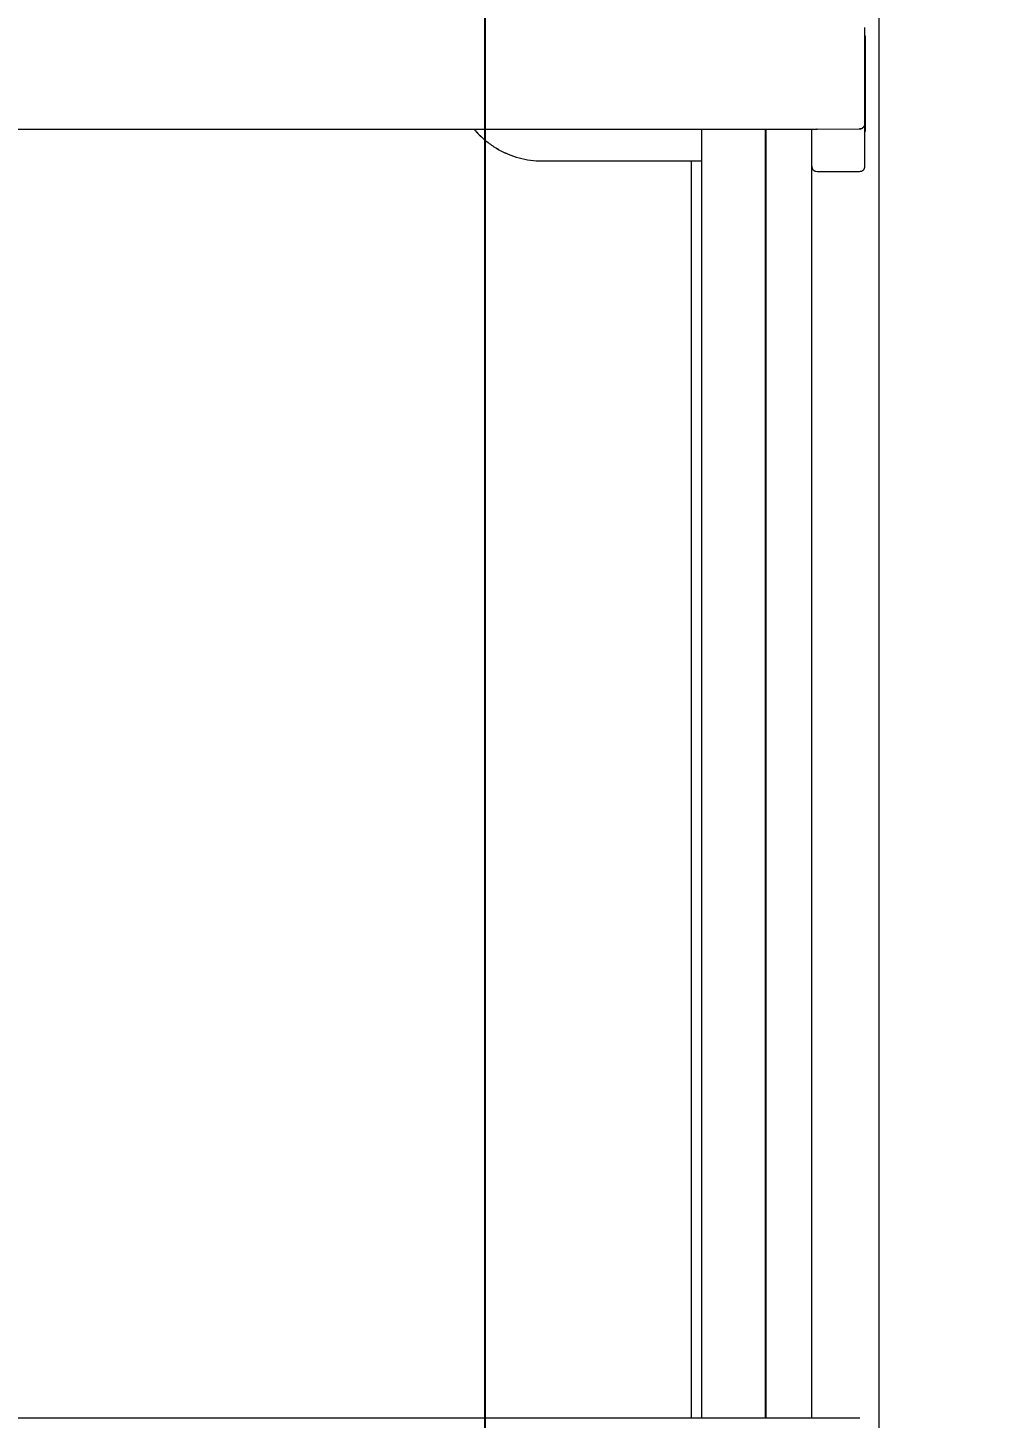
# Model space of a CAD drawing. Extents: x -5598 to 26293, y -3808 to 13850.
# Drawn here: x -702.47 to -675.14, y 2222.23 to 2261.43 of the extents above; entities that cross this region are included whole.
import ezdxf

# ---------------------------------------------------------------- set-up
doc = ezdxf.new("R2010")
doc.units = 0
doc.header["$LTSCALE"] = 100
doc.header["$MEASUREMENT"] = 0
doc.layers.add('AD', color=5, linetype='Continuous', lineweight=9)
doc.layers.add('AK', color=7, linetype='Continuous', lineweight=15)
for name, color, linetype, lineweight, true_color in [('MAKPA ELEKTRIK', 7, 'Continuous', 30, 0x93039a), ('MAKPA GAZ', 7, 'Continuous', 30, 0x046a38), ('MAKPA SIHHI', 7, 'Continuous', 30, 0x428a93)]:
    doc.layers.add(name, color=color, linetype=linetype, lineweight=lineweight, true_color=true_color)
doc.layers.add('OLCU DIS', color=7, linetype='Continuous')
doc.styles.add('MAKPA TESISAT', font='arial.ttf', dxfattribs={"height": 10})
doc.styles.add('olcu', font='romans.shx', dxfattribs={"width": 0.5})
doc.dimstyles.new('1-200', dxfattribs={"dimtxt": 40, "dimasz": 2, "dimexe": 0, "dimexo": 0, "dimgap": 10, "dimtad": 1, "dimdec": 4, "dimrnd": 0.1, "dimzin": 9, "dimdsep": 46, "dimtxsty": 'olcu', "dimblk1": 'SOL', "dimblk2": 'SAG', "dimsah": 1, "dimcen": 0, "dimse1": 1, "dimse2": 1, "dimclre": 13, "dimadec": 0, "dimazin": 0, "dimtfac": 1, "dimtdec": 4, "dimtix": 1, "dimtmove": 2, "dimatfit": 2, "dimldrblk": 'SOL', "dimfxl": 0, "dimtolj": 1, "dimarcsym": 0})
doc.dimstyles.new('MAKPA TESISAT DIM', dxfattribs={"dimscale": 0.7, "dimtxt": 12, "dimasz": 6, "dimexe": 4, "dimexo": 0, "dimgap": 8, "dimtad": 2, "dimtih": 1, "dimtoh": 1, "dimdec": 0, "dimrnd": 5, "dimzin": 0, "dimdsep": 46, "dimtxsty": 'MAKPA TESISAT', "dimblk1": 'OBLIQUE', "dimblk2": 'OBLIQUE', "dimsah": 1, "dimcen": 0, "dimdle": 3, "dimclrd": 256, "dimclre": 256, "dimclrt": 256, "dimadec": 0, "dimazin": 0, "dimtfac": 1, "dimtdec": 0, "dimtix": 1, "dimtofl": 0, "dimtmove": 2, "dimatfit": 3, "dimldrblk": 'OBLIQUE', "dimfxl": 0, "dimtvp": 7, "dimtolj": 1, "dimtzin": 0, "dimarcsym": 0})

# ---------------------------------------------------------------- blocks, each defined once
blk = doc.blocks.new('SOL')
at = {"color": 0}
for p, q in [((0, 30), (0, -6.962)), ((7.582, 0), (-6.967, 0))]:
    blk.add_line(p, q, dxfattribs=at)
blk.add_circle((0, 0), 3, dxfattribs=at)
blk = doc.blocks.new('SAG')
at = {"color": 0}
for p, q in [((0, -30), (0, 6.962)), ((7.582, 0), (-6.967, 0))]:
    blk.add_line(p, q, dxfattribs=at)
blk.add_circle((0, 0), 3, dxfattribs=at)
blk = doc.blocks.new('*D332')
at = {"layer": 'OLCU DIS', "color": 0, "lineweight": -2, "transparency": 16777216}
blk.add_line((21268, -935), (-2968, -935), dxfattribs=at)
at = {"layer": 'OLCU DIS', "color": 0, "lineweight": -2, "transparency": 16777216, "xscale": 2, "yscale": 2, "zscale": 2, "rotation": 180}
blk.add_blockref('SAG', (-2970, -935), dxfattribs=at)
at = {"layer": 'OLCU DIS', "color": 0, "lineweight": -2, "transparency": 16777216, "xscale": 2, "yscale": 2, "zscale": 2}
blk.add_blockref('SOL', (21270, -935), dxfattribs=at)
at = {"layer": 'OLCU DIS', "color": 0, "transparency": 16777216, "insert": (9295.638, -905), "char_height": 40, "attachment_point": 5, "style": 'olcu'}
blk.add_mtext('\\A1;24240', dxfattribs=at)
blk = doc.blocks.new('OVEN TROLLEY')
at = {"layer": 'AD'}
for p, q in [((1.9, -17.923), (1.9, -54.256)), ((3.196, -54.256), (3.196, -17.923)), ((3.204, -17.923), (3.204, -54.256)), ((5.001, -17.923), (5.001, -54.256)), ((5.301, -53.365), (5.301, -17.923)), ((0.4, -53.22), (0.4, -57.118)), ((1.75, -53.07), (0.55, -53.07)), ((9.501, -53.365), (5.001, -53.365)), ((9.501, -53.367), (5.001, -53.367)), ((0.394, -56.894), (0.394, -54.193)), ((0.4, -54.193), (0.394, -54.193)), ((0.4, -54.418), (0.4, -54.193)), ((1.75, -54.256), (0.55, -54.266)), ((1.75, -54.256), (1.752, -54.256)), ((50.448, -54.256), (1.752, -54.256)), ((0.4, -56.894), (0.394, -56.894))]:
    blk.add_line(p, q, dxfattribs=at)
for points, start_tangent, end_tangent in [([(0.55, -53.07), (0.493, -53.081), (0.444, -53.114), (0.411, -53.162), (0.4, -53.22)], (-0.187283, 0), (0, -0.187283)), ([(1.9, -53.22), (1.889, -53.162), (1.856, -53.114), (1.808, -53.081), (1.75, -53.07)], (0, 0.187283), (-0.187283, 0)), ([(11.414, -54.255), (11.269, -54.097), (11.023, -53.882), (10.751, -53.7), (10.458, -53.555), (10.148, -53.45), (9.827, -53.387), (9.501, -53.365)], (-1.121989, 1.332568), (-1.740765, 0)), ([(11.412, -54.255), (11.269, -54.099), (11.023, -53.884), (10.751, -53.702), (10.458, -53.557), (10.148, -53.452), (9.827, -53.388), (9.501, -53.367)], (-1.122027, 1.330173), (-1.738959, 0)), ([(0.4, -54.418), (0.402, -54.397), (0.406, -54.375), (0.414, -54.354), (0.426, -54.333), (0.442, -54.313), (0.463, -54.295), (0.489, -54.28), (0.518, -54.27), (0.55, -54.266)], (0, 0.188765), (0.188758, 0.001647)), ([(0.535, -54.267), (0.524, -54.269), (0.499, -54.276), (0.476, -54.286), (0.457, -54.3), (0.44, -54.315), (0.427, -54.331), (0.417, -54.348), (0.409, -54.366), (0.404, -54.383), (0.401, -54.4), (0.4, -54.408)], (-0.168251, -0.018606), (-0.010797, -0.168773)), ([(0.4, -54.408), (0.4, -54.418)], (-0.00049, -0.007653), (0, -0.007664)), ([(0.55, -54.266), (0.535, -54.267)], (-0.012177, -0.000106), (-0.012124, -0.001341)), ([(1.752, -54.256), (1.75, -54.256)], (-0.001073, 0), (-0.001073, -0.000009)), ([(0.4, -57.118), (0.4, -57.127)], (0, -0.007653), (0.000489, -0.007642))]:
    blk.add_spline(points, degree=3, dxfattribs=dict(at, start_tangent=start_tangent, end_tangent=end_tangent))
at = {"layer": 'AK'}
for p, q in [((0, -7.573), (0, -74.598)), ((0.549, -17.923), (51.65, -17.923))]:
    blk.add_line(p, q, dxfattribs=at)
at = {"layer": 'AK', "start_tangent": (0.002443, -0.00005), "end_tangent": (0.002443, 0)}
blk.add_spline([(0.546, -17.923), (0.549, -17.923)], degree=3, dxfattribs=at)
blk = doc.blocks.new('_OBLIQUE')
at = {"color": 0, "linetype": 'ByBlock', "lineweight": -2}
blk.add_line((-0.5, -0.5), (0.5, 0.5), dxfattribs=at)
blk = doc.blocks.new('*D1005')
at = {"layer": 'MAKPA SIHHI', "lineweight": -2, "transparency": 16777216}
for p, q in [((-749.753, 2197.232), (-749.753, 2517.768)), ((-610, 2515.668), (-752.553, 2515.668)), ((-610, 2199.332), (-752.553, 2199.332))]:
    blk.add_line(p, q, dxfattribs=at)
at = {"layer": 'MAKPA SIHHI', "lineweight": -2, "transparency": 16777216, "xscale": 4.199999999999998, "yscale": 4.199999999999998, "zscale": 4.199999999999998}
for p, rotation in [((-749.753, 2515.668), 90), ((-749.753, 2199.332), 270)]:
    blk.add_blockref('_OBLIQUE', p, dxfattribs=dict(at, rotation=rotation))
at = {"layer": 'MAKPA SIHHI', "transparency": 16777216, "insert": (-766.435, 2357.5), "char_height": 10, "attachment_point": 5, "style": 'MAKPA TESISAT'}
blk.add_mtext('\\A1;315', dxfattribs=at)
blk = doc.blocks.new('*D770')
at = {"layer": 'MAKPA ELEKTRIK', "lineweight": -2, "transparency": 16777216}
for p, q in [((-689.578, 2197.232), (-689.578, 2722.768)), ((-610, 2720.668), (-692.378, 2720.668)), ((-610, 2199.332), (-692.378, 2199.332))]:
    blk.add_line(p, q, dxfattribs=at)
at = {"layer": 'MAKPA ELEKTRIK', "lineweight": -2, "transparency": 16777216, "xscale": 4.199999999999998, "yscale": 4.199999999999998, "zscale": 4.199999999999998}
for p, rotation in [((-689.578, 2720.668), 90), ((-689.578, 2199.332), 270)]:
    blk.add_blockref('_OBLIQUE', p, dxfattribs=dict(at, rotation=rotation))
at = {"layer": 'MAKPA ELEKTRIK', "transparency": 16777216, "insert": (-706.208, 2460), "char_height": 10, "attachment_point": 5, "style": 'MAKPA TESISAT'}
blk.add_mtext('\\A1;520', dxfattribs=at)
blk = doc.blocks.new('*D1068')
at = {"layer": 'MAKPA GAZ', "lineweight": -2, "transparency": 16777216}
for p, q in [((-762.532, 2199.332), (-762.532, 2392.036)), ((-610, 2190), (-610, 2392.036)), ((-607.9, 2389.236), (-764.632, 2389.236))]:
    blk.add_line(p, q, dxfattribs=at)
at = {"layer": 'MAKPA GAZ', "lineweight": -2, "transparency": 16777216, "xscale": 4.199999999999998, "yscale": 4.199999999999998, "zscale": 4.199999999999998, "rotation": 180}
blk.add_blockref('_OBLIQUE', (-762.532, 2389.236), dxfattribs=at)
at = {"layer": 'MAKPA GAZ', "lineweight": -2, "transparency": 16777216, "xscale": 4.199999999999998, "yscale": 4.199999999999998, "zscale": 4.199999999999998}
blk.add_blockref('_OBLIQUE', (-610, 2389.236), dxfattribs=at)
at = {"layer": 'MAKPA GAZ', "transparency": 16777216, "insert": (-686.266, 2399.942), "char_height": 10, "attachment_point": 5, "style": 'MAKPA TESISAT'}
blk.add_mtext('\\A1;155', dxfattribs=at)

msp = doc.modelspace()

# ---------------------------------------------------------------- block references
at = {"layer": 'AK', "rotation": 180}
msp.add_blockref('OVEN TROLLEY', (-678.47056, 2204.31006), dxfattribs=at)

# ---------------------------------------------------------------- dimensions: what is measured, and where the dimension line sits
at = {"layer": 'MAKPA ELEKTRIK'}
dim = msp.add_linear_dim(base=(-689.57848, 2720.66793), p1=(-610, 2199.33207), p2=(-610, 2720.66793), angle=90, dimstyle='MAKPA TESISAT DIM', override={"dimfxl": 0}, dxfattribs=at)
dim.commit()
dim.dimension.update_dxf_attribs({"geometry": '*D770', "text_midpoint": (-706.2085, 2460)})
at = {"layer": 'MAKPA GAZ'}
dim = msp.add_linear_dim(base=(-762.53172, 2389.23589), p1=(-610, 2190), p2=(-762.53172, 2199.33207), dimstyle='MAKPA TESISAT DIM', override={"dimfxl": 0}, dxfattribs=at)
dim.commit()
dim.dimension.update_dxf_attribs({"geometry": '*D1068', "text_midpoint": (-686.26586, 2399.94162)})
at = {"layer": 'MAKPA SIHHI'}
dim = msp.add_linear_dim(base=(-749.75338, 2515.66793), p1=(-610, 2199.33207), p2=(-610, 2515.66793), angle=90, dimstyle='MAKPA TESISAT DIM', override={"dimfxl": 0}, dxfattribs=at)
dim.commit()
dim.dimension.update_dxf_attribs({"geometry": '*D1005', "text_midpoint": (-766.43455, 2357.5)})
at = {"layer": 'OLCU DIS', "color": 7}
dim = msp.add_linear_dim(base=(-2970, -935), p1=(21270, -635), p2=(-2970, 7535), dimstyle='1-200', dxfattribs=at)
dim.commit()
dim.dimension.update_dxf_attribs({"geometry": '*D332', "text_midpoint": (9295.63768, -905), "dimtype": 160})

doc.saveas('drawing.dxf')
